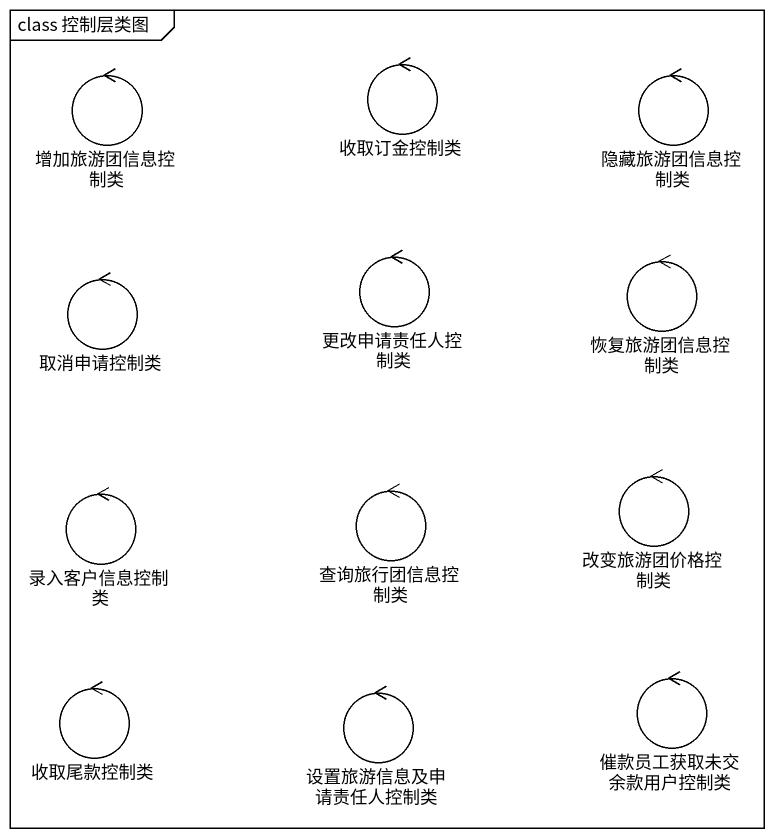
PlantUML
@startuml
mainframe class 控制层类图
control 增加旅游团信息控制类
control 收取订金控制类
control 隐藏旅游团信息控制类
control 取消申请控制类
control 更改申请责任人控制类
control 恢复旅游团信息控制类
control 录入客户信息控制类
control 查询旅行团信息控制类
control 改变旅游团价格控制类
control 收取尾款控制类
control 设置旅游信息及申请责任人控制类
control 催款员工获取未交余款用户控制类
@enduml
